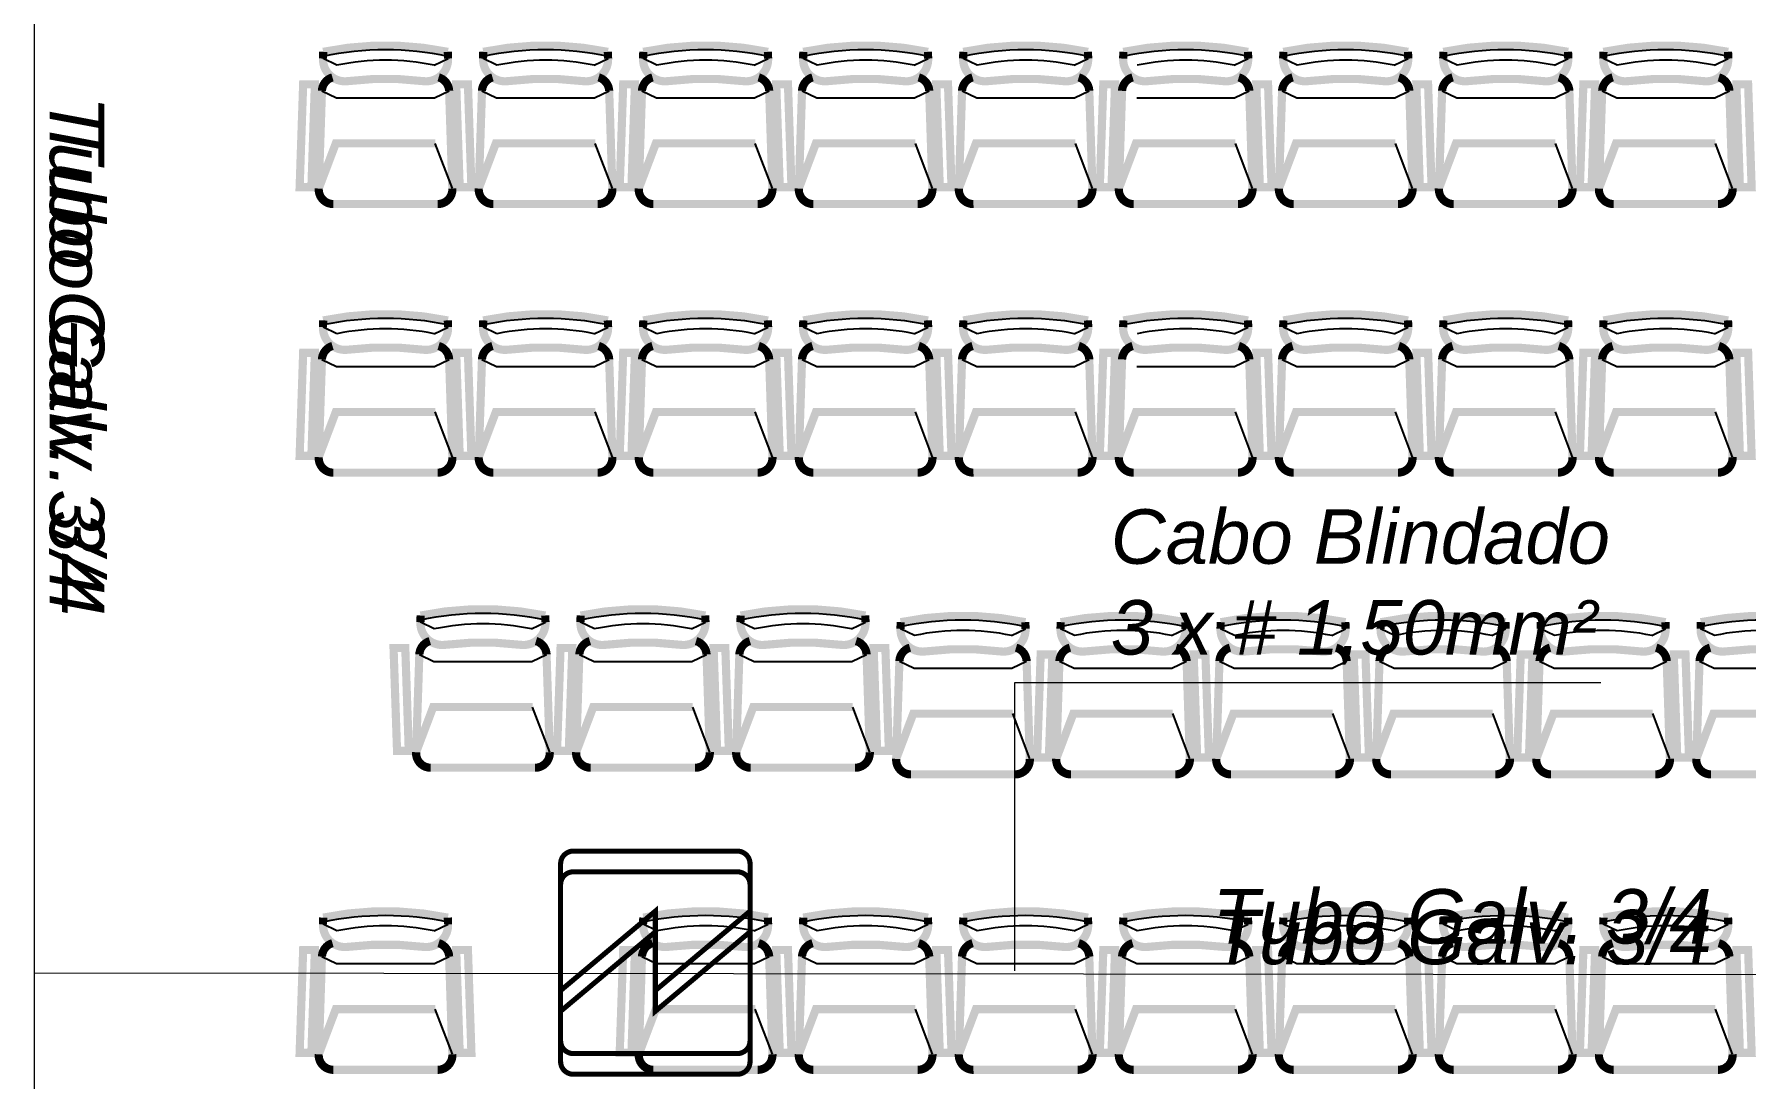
# Model space of a CAD drawing. Header units: metres. Extents: x -331 to 2982, y 362 to 2539.
# Drawn here: x 2819.83 to 2826.11, y 1308.96 to 1312.79 of the extents above; entities that cross this region are included whole.
import ezdxf

# ---------------------------------------------------------------- set-up
doc = ezdxf.new("R2010")
doc.units = ezdxf.units.M
for name, color, linetype in [('DET. FUMAÇA', 1, 'Continuous'), ('Div', 251, 'Continuous'), ('Pis', 251, 'Continuous')]:
    doc.layers.add(name, color=color, linetype=linetype)
doc.styles.get("Standard").update_dxf_attribs({"font": 'arial.ttf', "height": 0.3})

# ---------------------------------------------------------------- blocks, each defined once
blk = doc.blocks.new('Detector de fumaça')
at = {"layer": 'DET. FUMAÇA', "linetype": 'Continuous', "lineweight": 15, "const_width": 0.0187}
blk.add_lwpolyline([(774.5995, 539.8158), (775.2491, 539.8158, -0.414214), (775.2958, 539.769), (775.2958, 539.1669, -0.414214), (775.2491, 539.1202), (774.5995, 539.1202, -0.414214), (774.5527, 539.1669), (774.5527, 539.769, -0.414214)], format="xyb", close=True, dxfattribs=at)
blk.add_lwpolyline([(774.773, 539.8158), (775.0645, 539.468), (774.773, 539.468), (775.0645, 539.1202)], dxfattribs=at)
blk = doc.blocks.new('derw')
at = {"layer": 'Div', "color": 2, "linetype": 'Continuous', "lineweight": 15}
blk.add_lwpolyline([(814.419, 2191.5296), (814.419, 2192.5889), (816.5705, 2192.5889)], dxfattribs=at)
at = {"layer": 'Div', "color": 2, "linetype": 'Continuous', "lineweight": 15, "insert": (814.7715, 2193.2241), "char_height": 0.2, "attachment_point": 1}
blk.add_mtext_dynamic_manual_height_columns('{\\fArial|b0|i1|c0|p34;Cabo Blindado \\P3 x # 1,50mm²}', width=13.318804, gutter_width=2.5, heights=[0], dxfattribs=at)

msp = doc.modelspace()

# ---------------------------------------------------------------- linework, layer by layer
at = {"layer": 'Div', "color": 150, "linetype": 'Continuous', "lineweight": 0}
for p, q in [((2819.8266, 1315.2806), (2819.8266, 1301.0443)), ((2827.9086, 1309.3355), (2819.8266, 1309.3441))]:
    msp.add_line(p, q, dxfattribs=at)
at = {"layer": 'Pis'}
for p, q in [((2820.938, 1312.6762), (2820.8869, 1312.7007)), ((2821.295, 1312.6762), (2821.3461, 1312.7007)), ((2821.5256, 1312.6762), (2821.4745, 1312.7007)), ((2821.8825, 1312.6762), (2821.9337, 1312.7007)), ((2822.1132, 1312.6762), (2822.062, 1312.7007)), ((2822.4701, 1312.6762), (2822.5212, 1312.7007)), ((2822.7007, 1312.6762), (2822.6496, 1312.7007)), ((2823.0577, 1312.6762), (2823.1088, 1312.7007)), ((2823.2883, 1312.6762), (2823.2372, 1312.7007)), ((2823.6453, 1312.6762), (2823.6964, 1312.7007)), ((2824.2328, 1312.6762), (2824.2839, 1312.7007)), ((2824.4634, 1312.6762), (2824.4123, 1312.7007)), ((2824.8204, 1312.6762), (2824.8715, 1312.7007)), ((2825.051, 1312.6762), (2824.9999, 1312.7007)), ((2825.408, 1312.6762), (2825.4591, 1312.7007)), ((2825.6386, 1312.6762), (2825.5875, 1312.7007)), ((2825.9955, 1312.6762), (2826.0466, 1312.7007)), ((2820.883, 1312.5822), (2820.9368, 1312.5564)), ((2820.9368, 1312.5564), (2821.2962, 1312.5564)), ((2821.2962, 1312.5564), (2821.35, 1312.5822)), ((2821.4706, 1312.5822), (2821.5243, 1312.5564)), ((2821.5243, 1312.5564), (2821.8838, 1312.5564)), ((2821.8838, 1312.5564), (2821.9376, 1312.5822)), ((2822.0581, 1312.5822), (2822.1119, 1312.5564)), ((2822.1119, 1312.5564), (2822.4714, 1312.5564)), ((2822.4714, 1312.5564), (2822.5251, 1312.5822)), ((2822.6457, 1312.5822), (2822.6995, 1312.5564)), ((2822.6995, 1312.5564), (2823.059, 1312.5564)), ((2823.059, 1312.5564), (2823.1127, 1312.5822)), ((2823.2333, 1312.5822), (2823.287, 1312.5564)), ((2823.287, 1312.5564), (2823.6465, 1312.5564)), ((2823.6465, 1312.5564), (2823.7003, 1312.5822)), ((2823.8746, 1312.5564), (2824.2341, 1312.5564)), ((2824.2341, 1312.5564), (2824.2878, 1312.5822)), ((2824.4084, 1312.5822), (2824.4622, 1312.5564)), ((2824.4622, 1312.5564), (2824.8217, 1312.5564)), ((2824.8217, 1312.5564), (2824.8754, 1312.5822)), ((2824.996, 1312.5822), (2825.0497, 1312.5564)), ((2825.0497, 1312.5564), (2825.4092, 1312.5564)), ((2825.4092, 1312.5564), (2825.463, 1312.5822)), ((2825.5836, 1312.5822), (2825.6373, 1312.5564)), ((2825.6373, 1312.5564), (2825.9968, 1312.5564)), ((2825.9968, 1312.5564), (2826.0506, 1312.5822)), ((2821.3618, 1312.2235), (2821.299, 1312.3895)), ((2821.9494, 1312.2235), (2821.8866, 1312.3895)), ((2822.537, 1312.2235), (2822.4742, 1312.3895)), ((2823.1245, 1312.2235), (2823.0618, 1312.3895)), ((2823.7121, 1312.2235), (2823.6493, 1312.3895)), ((2824.2997, 1312.2235), (2824.2369, 1312.3895)), ((2824.8873, 1312.2235), (2824.8245, 1312.3895)), ((2825.4748, 1312.2235), (2825.412, 1312.3895)), ((2826.0624, 1312.2235), (2825.9996, 1312.3895)), ((2820.938, 1311.6903), (2820.8869, 1311.7149)), ((2821.295, 1311.6903), (2821.3461, 1311.7149)), ((2821.5256, 1311.6903), (2821.4745, 1311.7149)), ((2821.8825, 1311.6903), (2821.9337, 1311.7149)), ((2822.1132, 1311.6903), (2822.062, 1311.7149)), ((2822.4701, 1311.6903), (2822.5212, 1311.7149)), ((2822.7007, 1311.6903), (2822.6496, 1311.7149)), ((2823.0577, 1311.6903), (2823.1088, 1311.7149)), ((2823.2883, 1311.6903), (2823.2372, 1311.7149)), ((2823.6453, 1311.6903), (2823.6964, 1311.7149)), ((2824.2328, 1311.6903), (2824.2839, 1311.7149)), ((2824.4634, 1311.6903), (2824.4123, 1311.7149)), ((2824.8204, 1311.6903), (2824.8715, 1311.7149)), ((2825.051, 1311.6903), (2824.9999, 1311.7149)), ((2825.408, 1311.6903), (2825.4591, 1311.7149)), ((2825.6386, 1311.6903), (2825.5875, 1311.7149)), ((2825.9955, 1311.6903), (2826.0466, 1311.7149)), ((2820.883, 1311.5964), (2820.9368, 1311.5705)), ((2821.2962, 1311.5705), (2821.35, 1311.5964)), ((2821.4706, 1311.5964), (2821.5243, 1311.5705)), ((2821.8838, 1311.5705), (2821.9376, 1311.5964)), ((2822.0581, 1311.5964), (2822.1119, 1311.5705)), ((2822.4714, 1311.5705), (2822.5251, 1311.5964)), ((2822.6457, 1311.5964), (2822.6995, 1311.5705)), ((2823.059, 1311.5705), (2823.1127, 1311.5964)), ((2823.2333, 1311.5964), (2823.287, 1311.5705)), ((2823.6465, 1311.5705), (2823.7003, 1311.5964)), ((2824.2341, 1311.5705), (2824.2878, 1311.5964)), ((2824.4084, 1311.5964), (2824.4622, 1311.5705)), ((2824.8217, 1311.5705), (2824.8754, 1311.5964)), ((2824.996, 1311.5964), (2825.0497, 1311.5705)), ((2825.4092, 1311.5705), (2825.463, 1311.5964)), ((2825.5836, 1311.5964), (2825.6373, 1311.5705)), ((2825.9968, 1311.5705), (2826.0506, 1311.5964)), ((2820.9368, 1311.5705), (2821.2962, 1311.5705)), ((2821.5243, 1311.5705), (2821.8838, 1311.5705)), ((2822.1119, 1311.5705), (2822.4714, 1311.5705)), ((2822.6995, 1311.5705), (2823.059, 1311.5705)), ((2823.287, 1311.5705), (2823.6465, 1311.5705)), ((2823.8746, 1311.5705), (2824.2341, 1311.5705)), ((2824.4622, 1311.5705), (2824.8217, 1311.5705)), ((2825.0497, 1311.5705), (2825.4092, 1311.5705)), ((2825.6373, 1311.5705), (2825.9968, 1311.5705)), ((2821.3618, 1311.2376), (2821.299, 1311.4036)), ((2821.9494, 1311.2376), (2821.8866, 1311.4036)), ((2822.537, 1311.2376), (2822.4742, 1311.4036)), ((2823.1245, 1311.2376), (2823.0618, 1311.4036)), ((2823.7121, 1311.2376), (2823.6493, 1311.4036)), ((2824.2997, 1311.2376), (2824.2369, 1311.4036)), ((2824.8873, 1311.2376), (2824.8245, 1311.4036)), ((2825.4748, 1311.2376), (2825.412, 1311.4036)), ((2826.0624, 1311.2376), (2825.9996, 1311.4036)), ((2821.2956, 1310.6072), (2821.2445, 1310.6317)), ((2821.6525, 1310.6072), (2821.7037, 1310.6317)), ((2821.8832, 1310.6072), (2821.832, 1310.6317)), ((2822.2401, 1310.6072), (2822.2912, 1310.6317)), ((2822.4707, 1310.6072), (2822.4196, 1310.6317)), ((2822.8277, 1310.6072), (2822.8788, 1310.6317)), ((2823.0583, 1310.5828), (2823.0072, 1310.6074)), ((2823.4153, 1310.5828), (2823.4664, 1310.6074)), ((2823.6459, 1310.5828), (2823.5948, 1310.6074)), ((2824.0028, 1310.5828), (2824.0539, 1310.6074)), ((2824.2334, 1310.5828), (2824.1823, 1310.6074)), ((2824.5904, 1310.5828), (2824.6415, 1310.6074)), ((2824.821, 1310.5828), (2824.7699, 1310.6074)), ((2825.178, 1310.5828), (2825.2291, 1310.6074)), ((2825.4086, 1310.5828), (2825.3575, 1310.6074)), ((2825.7655, 1310.5828), (2825.8166, 1310.6074)), ((2825.9962, 1310.5828), (2825.945, 1310.6074)), ((2821.2406, 1310.5132), (2821.2943, 1310.4874)), ((2821.2943, 1310.4874), (2821.6538, 1310.4874)), ((2821.6538, 1310.4874), (2821.7076, 1310.5132)), ((2821.8281, 1310.5132), (2821.8819, 1310.4874)), ((2821.8819, 1310.4874), (2822.2414, 1310.4874)), ((2822.2414, 1310.4874), (2822.2951, 1310.5132)), ((2822.4157, 1310.5132), (2822.4695, 1310.4874)), ((2822.4695, 1310.4874), (2822.829, 1310.4874)), ((2822.829, 1310.4874), (2822.8827, 1310.5132)), ((2823.0033, 1310.4889), (2823.057, 1310.463)), ((2823.057, 1310.463), (2823.4165, 1310.463)), ((2823.4165, 1310.463), (2823.4703, 1310.4889)), ((2823.5908, 1310.4889), (2823.6446, 1310.463)), ((2823.6446, 1310.463), (2824.0041, 1310.463)), ((2824.0041, 1310.463), (2824.0578, 1310.4889)), ((2824.1784, 1310.4889), (2824.2322, 1310.463)), ((2824.2322, 1310.463), (2824.5917, 1310.463)), ((2824.5917, 1310.463), (2824.6454, 1310.4889)), ((2824.766, 1310.4889), (2824.8197, 1310.463)), ((2824.8197, 1310.463), (2825.1792, 1310.463)), ((2825.1792, 1310.463), (2825.233, 1310.4889)), ((2825.3536, 1310.4889), (2825.4073, 1310.463)), ((2825.4073, 1310.463), (2825.7668, 1310.463)), ((2825.7668, 1310.463), (2825.8206, 1310.4889)), ((2825.9411, 1310.4889), (2825.9949, 1310.463)), ((2825.9949, 1310.463), (2826.3544, 1310.463)), ((2821.7194, 1310.1545), (2821.6566, 1310.3205)), ((2822.307, 1310.1545), (2822.2442, 1310.3205)), ((2822.8945, 1310.1545), (2822.8318, 1310.3205)), ((2823.4821, 1310.1301), (2823.4193, 1310.2961)), ((2824.0697, 1310.1301), (2824.0069, 1310.2961)), ((2824.6573, 1310.1301), (2824.5945, 1310.2961)), ((2825.2448, 1310.1301), (2825.182, 1310.2961)), ((2825.8324, 1310.1301), (2825.7696, 1310.2961)), ((2820.938, 1309.4984), (2820.8869, 1309.523)), ((2821.295, 1309.4984), (2821.3461, 1309.523)), ((2822.1132, 1309.4984), (2822.062, 1309.523)), ((2822.4701, 1309.4984), (2822.5212, 1309.523)), ((2822.7007, 1309.4984), (2822.6496, 1309.523)), ((2823.0577, 1309.4984), (2823.1088, 1309.523)), ((2823.2883, 1309.4984), (2823.2372, 1309.523)), ((2823.6453, 1309.4984), (2823.6964, 1309.523)), ((2823.8759, 1309.4984), (2823.8248, 1309.523)), ((2824.2328, 1309.4984), (2824.2839, 1309.523)), ((2824.4634, 1309.4984), (2824.4123, 1309.523)), ((2824.8204, 1309.4984), (2824.8715, 1309.523)), ((2825.051, 1309.4984), (2824.9999, 1309.523)), ((2825.408, 1309.4984), (2825.4591, 1309.523)), ((2825.6386, 1309.4984), (2825.5875, 1309.523)), ((2825.9955, 1309.4984), (2826.0466, 1309.523)), ((2820.883, 1309.4044), (2820.9368, 1309.3786)), ((2821.2962, 1309.3786), (2821.35, 1309.4044)), ((2822.0581, 1309.4044), (2822.1119, 1309.3786)), ((2822.4714, 1309.3786), (2822.5251, 1309.4044)), ((2822.6457, 1309.4044), (2822.6995, 1309.3786)), ((2823.059, 1309.3786), (2823.1127, 1309.4044)), ((2823.2333, 1309.4044), (2823.287, 1309.3786)), ((2823.6465, 1309.3786), (2823.7003, 1309.4044)), ((2823.8208, 1309.4044), (2823.8746, 1309.3786)), ((2824.2341, 1309.3786), (2824.2878, 1309.4044)), ((2824.4084, 1309.4044), (2824.4622, 1309.3786)), ((2824.8217, 1309.3786), (2824.8754, 1309.4044)), ((2824.996, 1309.4044), (2825.0497, 1309.3786)), ((2825.4092, 1309.3786), (2825.463, 1309.4044)), ((2825.5836, 1309.4044), (2825.6373, 1309.3786)), ((2825.9968, 1309.3786), (2826.0506, 1309.4044)), ((2820.9368, 1309.3786), (2821.2962, 1309.3786)), ((2822.1119, 1309.3786), (2822.4714, 1309.3786)), ((2822.6995, 1309.3786), (2823.059, 1309.3786)), ((2823.287, 1309.3786), (2823.6465, 1309.3786)), ((2823.8746, 1309.3786), (2824.2341, 1309.3786)), ((2824.4622, 1309.3786), (2824.8217, 1309.3786)), ((2825.0497, 1309.3786), (2825.4092, 1309.3786)), ((2825.6373, 1309.3786), (2825.9968, 1309.3786)), ((2821.3618, 1309.0457), (2821.299, 1309.2117)), ((2822.537, 1309.0457), (2822.4742, 1309.2117)), ((2823.1245, 1309.0457), (2823.0618, 1309.2117)), ((2823.7121, 1309.0457), (2823.6493, 1309.2117)), ((2824.2997, 1309.0457), (2824.2369, 1309.2117)), ((2824.8873, 1309.0457), (2824.8245, 1309.2117)), ((2825.4748, 1309.0457), (2825.412, 1309.2117)), ((2826.0624, 1309.0457), (2825.9996, 1309.2117))]:
    msp.add_line(p, q, dxfattribs=at)
at = {"layer": 'Pis', "const_width": 0.03}
for points in [[(2821.3453, 1312.7254), (2821.3461, 1312.7007, -0.46106), (2821.2552, 1312.6178, 0.062207), (2820.9777, 1312.6178, -0.46106), (2820.8869, 1312.7007), (2820.8877, 1312.7254, -0.102212)], [(2821.9328, 1312.7254), (2821.9337, 1312.7007, -0.46106), (2821.8428, 1312.6178, 0.062207), (2821.5653, 1312.6178, -0.46106), (2821.4745, 1312.7007), (2821.4753, 1312.7254, -0.102212)], [(2822.5204, 1312.7254), (2822.5212, 1312.7007, -0.46106), (2822.4304, 1312.6178, 0.062207), (2822.1529, 1312.6178, -0.46106), (2822.062, 1312.7007), (2822.0629, 1312.7254, -0.102212)], [(2823.108, 1312.7254), (2823.1088, 1312.7007, -0.46106), (2823.018, 1312.6178, 0.062207), (2822.7405, 1312.6178, -0.46106), (2822.6496, 1312.7007), (2822.6504, 1312.7254, -0.102212)], [(2823.6955, 1312.7254), (2823.6964, 1312.7007, -0.46106), (2823.6055, 1312.6178, 0.062207), (2823.328, 1312.6178, -0.46106), (2823.2372, 1312.7007), (2823.238, 1312.7254, -0.102212)], [(2824.2831, 1312.7254), (2824.2839, 1312.7007, -0.46106), (2824.1931, 1312.6178, 0.062207), (2823.9156, 1312.6178, -0.46106), (2823.8248, 1312.7007), (2823.8256, 1312.7254, -0.102212)], [(2824.8707, 1312.7254), (2824.8715, 1312.7007, -0.46106), (2824.7807, 1312.6178, 0.062207), (2824.5032, 1312.6178, -0.46106), (2824.4123, 1312.7007), (2824.4131, 1312.7254, -0.102212)], [(2825.4583, 1312.7254), (2825.4591, 1312.7007, -0.46106), (2825.3682, 1312.6178, 0.062207), (2825.0907, 1312.6178, -0.46106), (2824.9999, 1312.7007), (2825.0007, 1312.7254, -0.102212)], [(2826.0458, 1312.7254), (2826.0466, 1312.7007, -0.46106), (2825.9558, 1312.6178, 0.062207), (2825.6783, 1312.6178, -0.46106), (2825.5875, 1312.7007), (2825.5883, 1312.7254, -0.102212)], [(2821.3453, 1311.7395), (2821.3461, 1311.7149, -0.46106), (2821.2552, 1311.632, 0.062207), (2820.9777, 1311.632, -0.46106), (2820.8869, 1311.7149), (2820.8877, 1311.7395, -0.102212)], [(2821.9328, 1311.7395), (2821.9337, 1311.7149, -0.46106), (2821.8428, 1311.632, 0.062207), (2821.5653, 1311.632, -0.46106), (2821.4745, 1311.7149), (2821.4753, 1311.7395, -0.102212)], [(2822.5204, 1311.7395), (2822.5212, 1311.7149, -0.46106), (2822.4304, 1311.632, 0.062207), (2822.1529, 1311.632, -0.46106), (2822.062, 1311.7149), (2822.0629, 1311.7395, -0.102212)], [(2823.108, 1311.7395), (2823.1088, 1311.7149, -0.46106), (2823.018, 1311.632, 0.062207), (2822.7405, 1311.632, -0.46106), (2822.6496, 1311.7149), (2822.6504, 1311.7395, -0.102212)], [(2823.6955, 1311.7395), (2823.6964, 1311.7149, -0.46106), (2823.6055, 1311.632, 0.062207), (2823.328, 1311.632, -0.46106), (2823.2372, 1311.7149), (2823.238, 1311.7395, -0.102212)], [(2824.2831, 1311.7395), (2824.2839, 1311.7149, -0.46106), (2824.1931, 1311.632, 0.062207), (2823.9156, 1311.632, -0.46106), (2823.8248, 1311.7149), (2823.8256, 1311.7395, -0.102212)], [(2824.8707, 1311.7395), (2824.8715, 1311.7149, -0.46106), (2824.7807, 1311.632, 0.062207), (2824.5032, 1311.632, -0.46106), (2824.4123, 1311.7149), (2824.4131, 1311.7395, -0.102212)], [(2825.4583, 1311.7395), (2825.4591, 1311.7149, -0.46106), (2825.3682, 1311.632, 0.062207), (2825.0907, 1311.632, -0.46106), (2824.9999, 1311.7149), (2825.0007, 1311.7395, -0.102212)], [(2826.0458, 1311.7395), (2826.0466, 1311.7149, -0.46106), (2825.9558, 1311.632, 0.062207), (2825.6783, 1311.632, -0.46106), (2825.5875, 1311.7149), (2825.5883, 1311.7395, -0.102212)], [(2821.7028, 1310.6564), (2821.7037, 1310.6317, -0.46106), (2821.6128, 1310.5488, 0.062207), (2821.3353, 1310.5488, -0.46106), (2821.2445, 1310.6317), (2821.2453, 1310.6564, -0.102212)], [(2822.2904, 1310.6564), (2822.2912, 1310.6317, -0.46106), (2822.2004, 1310.5488, 0.062207), (2821.9229, 1310.5488, -0.46106), (2821.832, 1310.6317), (2821.8329, 1310.6564, -0.102212)], [(2822.878, 1310.6564), (2822.8788, 1310.6317, -0.46106), (2822.788, 1310.5488, 0.062207), (2822.5105, 1310.5488, -0.46106), (2822.4196, 1310.6317), (2822.4204, 1310.6564, -0.102212)], [(2823.4655, 1310.632), (2823.4664, 1310.6074, -0.46106), (2823.3755, 1310.5245, 0.062207), (2823.098, 1310.5245, -0.46106), (2823.0072, 1310.6074), (2823.008, 1310.632, -0.102212)], [(2824.0531, 1310.632), (2824.0539, 1310.6074, -0.46106), (2823.9631, 1310.5245, 0.062207), (2823.6856, 1310.5245, -0.46106), (2823.5948, 1310.6074), (2823.5956, 1310.632, -0.102212)], [(2824.6407, 1310.632), (2824.6415, 1310.6074, -0.46106), (2824.5507, 1310.5245, 0.062207), (2824.2732, 1310.5245, -0.46106), (2824.1823, 1310.6074), (2824.1831, 1310.632, -0.102212)], [(2825.2283, 1310.632), (2825.2291, 1310.6074, -0.46106), (2825.1382, 1310.5245, 0.062207), (2824.8607, 1310.5245, -0.46106), (2824.7699, 1310.6074), (2824.7707, 1310.632, -0.102212)], [(2825.8158, 1310.632), (2825.8166, 1310.6074, -0.46106), (2825.7258, 1310.5245, 0.062207), (2825.4483, 1310.5245, -0.46106), (2825.3575, 1310.6074), (2825.3583, 1310.632, -0.102212)], [(2826.4034, 1310.632), (2826.4042, 1310.6074, -0.46106), (2826.3134, 1310.5245, 0.062207), (2826.0359, 1310.5245, -0.46106), (2825.945, 1310.6074), (2825.9459, 1310.632, -0.102212)], [(2821.3453, 1309.5476), (2821.3461, 1309.523, -0.46106), (2821.2552, 1309.4401, 0.062207), (2820.9777, 1309.4401, -0.46106), (2820.8869, 1309.523), (2820.8877, 1309.5476, -0.102212)], [(2822.5204, 1309.5476), (2822.5212, 1309.523, -0.46106), (2822.4304, 1309.4401, 0.062207), (2822.1529, 1309.4401, -0.46106), (2822.062, 1309.523), (2822.0629, 1309.5476, -0.102212)], [(2823.108, 1309.5476), (2823.1088, 1309.523, -0.46106), (2823.018, 1309.4401, 0.062207), (2822.7405, 1309.4401, -0.46106), (2822.6496, 1309.523), (2822.6504, 1309.5476, -0.102212)], [(2823.6955, 1309.5476), (2823.6964, 1309.523, -0.46106), (2823.6055, 1309.4401, 0.062207), (2823.328, 1309.4401, -0.46106), (2823.2372, 1309.523), (2823.238, 1309.5476, -0.102212)], [(2824.2831, 1309.5476), (2824.2839, 1309.523, -0.46106), (2824.1931, 1309.4401, 0.062207), (2823.9156, 1309.4401, -0.46106), (2823.8248, 1309.523), (2823.8256, 1309.5476, -0.102212)], [(2824.8707, 1309.5476), (2824.8715, 1309.523, -0.46106), (2824.7807, 1309.4401, 0.062207), (2824.5032, 1309.4401, -0.46106), (2824.4123, 1309.523), (2824.4131, 1309.5476, -0.102212)], [(2825.4583, 1309.5476), (2825.4591, 1309.523, -0.46106), (2825.3682, 1309.4401, 0.062207), (2825.0907, 1309.4401, -0.46106), (2824.9999, 1309.523), (2825.0007, 1309.5476, -0.102212)], [(2826.0458, 1309.5476), (2826.0466, 1309.523, -0.46106), (2825.9558, 1309.4401, 0.062207), (2825.6783, 1309.4401, -0.46106), (2825.5875, 1309.523), (2825.5883, 1309.5476, -0.102212)]]:
    msp.add_lwpolyline(points, format="xyb", close=True, dxfattribs=at)
for points in [[(2820.8011, 1312.2286), (2820.814, 1312.6063), (2820.8571, 1312.6063), (2820.8443, 1312.2286)], [(2821.4318, 1312.2286), (2821.419, 1312.6063), (2821.3759, 1312.6063), (2821.3887, 1312.2286)], [(2821.9763, 1312.2286), (2821.9891, 1312.6063), (2822.0323, 1312.6063), (2822.0194, 1312.2286)], [(2821.9763, 1312.2286), (2821.9891, 1312.6063), (2822.0323, 1312.6063), (2822.0194, 1312.2286)], [(2822.607, 1312.2286), (2822.5941, 1312.6063), (2822.551, 1312.6063), (2822.5639, 1312.2286)], [(2823.1946, 1312.2286), (2823.1817, 1312.6063), (2823.1386, 1312.6063), (2823.1514, 1312.2286)], [(2823.739, 1312.2286), (2823.7519, 1312.6063), (2823.795, 1312.6063), (2823.7821, 1312.2286)], [(2823.739, 1312.2286), (2823.7519, 1312.6063), (2823.795, 1312.6063), (2823.7821, 1312.2286)], [(2824.3697, 1312.2286), (2824.3568, 1312.6063), (2824.3137, 1312.6063), (2824.3266, 1312.2286)], [(2824.9573, 1312.2286), (2824.9444, 1312.6063), (2824.9013, 1312.6063), (2824.9141, 1312.2286)], [(2825.5017, 1312.2286), (2825.5146, 1312.6063), (2825.5577, 1312.6063), (2825.5448, 1312.2286)], [(2825.5017, 1312.2286), (2825.5146, 1312.6063), (2825.5577, 1312.6063), (2825.5448, 1312.2286)], [(2826.1324, 1312.2286), (2826.1195, 1312.6063), (2826.0764, 1312.6063), (2826.0893, 1312.2286)], [(2820.8011, 1311.2428), (2820.814, 1311.6204), (2820.8571, 1311.6204), (2820.8443, 1311.2428)], [(2821.4318, 1311.2428), (2821.419, 1311.6204), (2821.3759, 1311.6204), (2821.3887, 1311.2428)], [(2821.9763, 1311.2428), (2821.9891, 1311.6204), (2822.0323, 1311.6204), (2822.0194, 1311.2428)], [(2821.9763, 1311.2428), (2821.9891, 1311.6204), (2822.0323, 1311.6204), (2822.0194, 1311.2428)], [(2822.607, 1311.2428), (2822.5941, 1311.6204), (2822.551, 1311.6204), (2822.5639, 1311.2428)], [(2823.1946, 1311.2428), (2823.1817, 1311.6204), (2823.1386, 1311.6204), (2823.1514, 1311.2428)], [(2823.739, 1311.2428), (2823.7519, 1311.6204), (2823.795, 1311.6204), (2823.7821, 1311.2428)], [(2823.739, 1311.2428), (2823.7519, 1311.6204), (2823.795, 1311.6204), (2823.7821, 1311.2428)], [(2824.3697, 1311.2428), (2824.3568, 1311.6204), (2824.3137, 1311.6204), (2824.3266, 1311.2428)], [(2824.9573, 1311.2428), (2824.9444, 1311.6204), (2824.9013, 1311.6204), (2824.9141, 1311.2428)], [(2825.5017, 1311.2428), (2825.5146, 1311.6204), (2825.5577, 1311.6204), (2825.5448, 1311.2428)], [(2825.5017, 1311.2428), (2825.5146, 1311.6204), (2825.5577, 1311.6204), (2825.5448, 1311.2428)], [(2826.1324, 1311.2428), (2826.1195, 1311.6204), (2826.0764, 1311.6204), (2826.0893, 1311.2428)], [(2821.2018, 1310.1597), (2821.189, 1310.5373), (2821.1459, 1310.5373), (2821.1587, 1310.1597)], [(2821.7463, 1310.1597), (2821.7591, 1310.5373), (2821.8023, 1310.5373), (2821.7894, 1310.1597)], [(2821.7463, 1310.1597), (2821.7591, 1310.5373), (2821.8023, 1310.5373), (2821.7894, 1310.1597)], [(2822.377, 1310.1597), (2822.3641, 1310.5373), (2822.321, 1310.5373), (2822.3339, 1310.1597)], [(2822.9646, 1310.1597), (2822.9517, 1310.5373), (2822.9086, 1310.5373), (2822.9214, 1310.1597)], [(2823.509, 1310.1353), (2823.5219, 1310.513), (2823.565, 1310.513), (2823.5521, 1310.1353)], [(2823.509, 1310.1353), (2823.5219, 1310.513), (2823.565, 1310.513), (2823.5521, 1310.1353)], [(2824.1397, 1310.1353), (2824.1268, 1310.513), (2824.0837, 1310.513), (2824.0966, 1310.1353)], [(2824.7273, 1310.1353), (2824.7144, 1310.513), (2824.6713, 1310.513), (2824.6841, 1310.1353)], [(2825.2717, 1310.1353), (2825.2846, 1310.513), (2825.3277, 1310.513), (2825.3148, 1310.1353)], [(2825.2717, 1310.1353), (2825.2846, 1310.513), (2825.3277, 1310.513), (2825.3148, 1310.1353)], [(2825.9024, 1310.1353), (2825.8895, 1310.513), (2825.8464, 1310.513), (2825.8593, 1310.1353)], [(2820.8011, 1309.0509), (2820.814, 1309.4285), (2820.8571, 1309.4285), (2820.8443, 1309.0509)], [(2821.4318, 1309.0509), (2821.419, 1309.4285), (2821.3759, 1309.4285), (2821.3887, 1309.0509)], [(2821.9763, 1309.0509), (2821.9891, 1309.4285), (2822.0323, 1309.4285), (2822.0194, 1309.0509)], [(2821.9763, 1309.0509), (2821.9891, 1309.4285), (2822.0323, 1309.4285), (2822.0194, 1309.0509)], [(2822.607, 1309.0509), (2822.5941, 1309.4285), (2822.551, 1309.4285), (2822.5639, 1309.0509)], [(2823.1946, 1309.0509), (2823.1817, 1309.4285), (2823.1386, 1309.4285), (2823.1514, 1309.0509)], [(2823.739, 1309.0509), (2823.7519, 1309.4285), (2823.795, 1309.4285), (2823.7821, 1309.0509)], [(2823.739, 1309.0509), (2823.7519, 1309.4285), (2823.795, 1309.4285), (2823.7821, 1309.0509)], [(2824.3697, 1309.0509), (2824.3568, 1309.4285), (2824.3137, 1309.4285), (2824.3266, 1309.0509)], [(2824.9573, 1309.0509), (2824.9444, 1309.4285), (2824.9013, 1309.4285), (2824.9141, 1309.0509)], [(2825.5017, 1309.0509), (2825.5146, 1309.4285), (2825.5577, 1309.4285), (2825.5448, 1309.0509)], [(2825.5017, 1309.0509), (2825.5146, 1309.4285), (2825.5577, 1309.4285), (2825.5448, 1309.0509)], [(2826.1324, 1309.0509), (2826.1195, 1309.4285), (2826.0764, 1309.4285), (2826.0893, 1309.0509)]]:
    msp.add_lwpolyline(points, close=True, dxfattribs=at)
for points in [[(2820.9216, 1312.6316, 0.320836), (2820.883, 1312.5822), (2820.8712, 1312.2235, 0.430564), (2820.925, 1312.1666), (2821.308, 1312.1666, 0.430564), (2821.3618, 1312.2235), (2821.35, 1312.5822, 0.320836), (2821.3114, 1312.6316)], [(2821.5092, 1312.6316, 0.320836), (2821.4706, 1312.5822), (2821.4587, 1312.2235, 0.430564), (2821.5125, 1312.1666), (2821.8956, 1312.1666, 0.430564), (2821.9494, 1312.2235), (2821.9376, 1312.5822, 0.320836), (2821.8989, 1312.6316)], [(2822.0968, 1312.6316, 0.320836), (2822.0581, 1312.5822), (2822.0463, 1312.2235, 0.430564), (2822.1001, 1312.1666), (2822.4832, 1312.1666, 0.430564), (2822.537, 1312.2235), (2822.5251, 1312.5822, 0.320836), (2822.4865, 1312.6316)], [(2822.6843, 1312.6316, 0.320836), (2822.6457, 1312.5822), (2822.6339, 1312.2235, 0.430564), (2822.6877, 1312.1666), (2823.0707, 1312.1666, 0.430564), (2823.1245, 1312.2235), (2823.1127, 1312.5822, 0.320836), (2823.0741, 1312.6316)], [(2823.2719, 1312.6316, 0.320836), (2823.2333, 1312.5822), (2823.2214, 1312.2235, 0.430564), (2823.2753, 1312.1666), (2823.6583, 1312.1666, 0.430564), (2823.7121, 1312.2235), (2823.7003, 1312.5822, 0.320836), (2823.6616, 1312.6316)], [(2823.8595, 1312.6316, 0.320836), (2823.8208, 1312.5822), (2823.809, 1312.2235, 0.430564), (2823.8628, 1312.1666), (2824.2459, 1312.1666, 0.430564), (2824.2997, 1312.2235), (2824.2878, 1312.5822, 0.320836), (2824.2492, 1312.6316)], [(2824.4471, 1312.6316, 0.320836), (2824.4084, 1312.5822), (2824.3966, 1312.2235, 0.430564), (2824.4504, 1312.1666), (2824.8334, 1312.1666, 0.430564), (2824.8873, 1312.2235), (2824.8754, 1312.5822, 0.320836), (2824.8368, 1312.6316)], [(2825.0346, 1312.6316, 0.320836), (2824.996, 1312.5822), (2824.9841, 1312.2235, 0.430564), (2825.038, 1312.1666), (2825.421, 1312.1666, 0.430564), (2825.4748, 1312.2235), (2825.463, 1312.5822, 0.320836), (2825.4243, 1312.6316)], [(2825.6222, 1312.6316, 0.320836), (2825.5836, 1312.5822), (2825.5717, 1312.2235, 0.430564), (2825.6255, 1312.1666), (2826.0086, 1312.1666, 0.430564), (2826.0624, 1312.2235), (2826.0506, 1312.5822, 0.320836), (2826.0119, 1312.6316)], [(2820.9216, 1311.6458, 0.320836), (2820.883, 1311.5964), (2820.8712, 1311.2376, 0.430564), (2820.925, 1311.1807), (2821.308, 1311.1807, 0.430564), (2821.3618, 1311.2376), (2821.35, 1311.5964, 0.320836), (2821.3114, 1311.6458)], [(2821.5092, 1311.6458, 0.320836), (2821.4706, 1311.5964), (2821.4587, 1311.2376, 0.430564), (2821.5125, 1311.1807), (2821.8956, 1311.1807, 0.430564), (2821.9494, 1311.2376), (2821.9376, 1311.5964, 0.320836), (2821.8989, 1311.6458)], [(2822.0968, 1311.6458, 0.320836), (2822.0581, 1311.5964), (2822.0463, 1311.2376, 0.430564), (2822.1001, 1311.1807), (2822.4832, 1311.1807, 0.430564), (2822.537, 1311.2376), (2822.5251, 1311.5964, 0.320836), (2822.4865, 1311.6458)], [(2822.6843, 1311.6458, 0.320836), (2822.6457, 1311.5964), (2822.6339, 1311.2376, 0.430564), (2822.6877, 1311.1807), (2823.0707, 1311.1807, 0.430564), (2823.1245, 1311.2376), (2823.1127, 1311.5964, 0.320836), (2823.0741, 1311.6458)], [(2823.2719, 1311.6458, 0.320836), (2823.2333, 1311.5964), (2823.2214, 1311.2376, 0.430564), (2823.2753, 1311.1807), (2823.6583, 1311.1807, 0.430564), (2823.7121, 1311.2376), (2823.7003, 1311.5964, 0.320836), (2823.6616, 1311.6458)], [(2823.8595, 1311.6458, 0.320836), (2823.8208, 1311.5964), (2823.809, 1311.2376, 0.430564), (2823.8628, 1311.1807), (2824.2459, 1311.1807, 0.430564), (2824.2997, 1311.2376), (2824.2878, 1311.5964, 0.320836), (2824.2492, 1311.6458)], [(2824.4471, 1311.6458, 0.320836), (2824.4084, 1311.5964), (2824.3966, 1311.2376, 0.430564), (2824.4504, 1311.1807), (2824.8334, 1311.1807, 0.430564), (2824.8873, 1311.2376), (2824.8754, 1311.5964, 0.320836), (2824.8368, 1311.6458)], [(2825.0346, 1311.6458, 0.320836), (2824.996, 1311.5964), (2824.9841, 1311.2376, 0.430564), (2825.038, 1311.1807), (2825.421, 1311.1807, 0.430564), (2825.4748, 1311.2376), (2825.463, 1311.5964, 0.320836), (2825.4243, 1311.6458)], [(2825.6222, 1311.6458, 0.320836), (2825.5836, 1311.5964), (2825.5717, 1311.2376, 0.430564), (2825.6255, 1311.1807), (2826.0086, 1311.1807, 0.430564), (2826.0624, 1311.2376), (2826.0506, 1311.5964, 0.320836), (2826.0119, 1311.6458)], [(2821.2792, 1310.5626, 0.320836), (2821.2406, 1310.5132), (2821.2287, 1310.1545, 0.430564), (2821.2825, 1310.0976), (2821.6656, 1310.0976, 0.430564), (2821.7194, 1310.1545), (2821.7076, 1310.5132, 0.320836), (2821.6689, 1310.5626)], [(2821.8668, 1310.5626, 0.320836), (2821.8281, 1310.5132), (2821.8163, 1310.1545, 0.430564), (2821.8701, 1310.0976), (2822.2532, 1310.0976, 0.430564), (2822.307, 1310.1545), (2822.2951, 1310.5132, 0.320836), (2822.2565, 1310.5626)], [(2822.4543, 1310.5626, 0.320836), (2822.4157, 1310.5132), (2822.4039, 1310.1545, 0.430564), (2822.4577, 1310.0976), (2822.8407, 1310.0976, 0.430564), (2822.8945, 1310.1545), (2822.8827, 1310.5132, 0.320836), (2822.8441, 1310.5626)], [(2823.0419, 1310.5383, 0.320836), (2823.0033, 1310.4889), (2822.9914, 1310.1301, 0.430564), (2823.0453, 1310.0732), (2823.4283, 1310.0732, 0.430564), (2823.4821, 1310.1301), (2823.4703, 1310.4889, 0.320836), (2823.4316, 1310.5383)], [(2823.6295, 1310.5383, 0.320836), (2823.5908, 1310.4889), (2823.579, 1310.1301, 0.430564), (2823.6328, 1310.0732), (2824.0159, 1310.0732, 0.430564), (2824.0697, 1310.1301), (2824.0578, 1310.4889, 0.320836), (2824.0192, 1310.5383)], [(2824.2171, 1310.5383, 0.320836), (2824.1784, 1310.4889), (2824.1666, 1310.1301, 0.430564), (2824.2204, 1310.0732), (2824.6034, 1310.0732, 0.430564), (2824.6573, 1310.1301), (2824.6454, 1310.4889, 0.320836), (2824.6068, 1310.5383)], [(2824.8046, 1310.5383, 0.320836), (2824.766, 1310.4889), (2824.7541, 1310.1301, 0.430564), (2824.808, 1310.0732), (2825.191, 1310.0732, 0.430564), (2825.2448, 1310.1301), (2825.233, 1310.4889, 0.320836), (2825.1943, 1310.5383)], [(2825.3922, 1310.5383, 0.320836), (2825.3536, 1310.4889), (2825.3417, 1310.1301, 0.430564), (2825.3955, 1310.0732), (2825.7786, 1310.0732, 0.430564), (2825.8324, 1310.1301), (2825.8206, 1310.4889, 0.320836), (2825.7819, 1310.5383)], [(2825.9798, 1310.5383, 0.320836), (2825.9411, 1310.4889), (2825.9293, 1310.1301, 0.430564), (2825.9831, 1310.0732), (2826.3661, 1310.0732, 0.430564), (2826.42, 1310.1301), (2826.4081, 1310.4889, 0.320836), (2826.3695, 1310.5383)], [(2820.9216, 1309.4538, 0.320836), (2820.883, 1309.4044), (2820.8712, 1309.0457, 0.430564), (2820.925, 1308.9888), (2821.308, 1308.9888, 0.430564), (2821.3618, 1309.0457), (2821.35, 1309.4044, 0.320836), (2821.3114, 1309.4538)], [(2822.0968, 1309.4538, 0.320836), (2822.0581, 1309.4044), (2822.0463, 1309.0457, 0.430564), (2822.1001, 1308.9888), (2822.4832, 1308.9888, 0.430564), (2822.537, 1309.0457), (2822.5251, 1309.4044, 0.320836), (2822.4865, 1309.4538)], [(2822.6843, 1309.4538, 0.320836), (2822.6457, 1309.4044), (2822.6339, 1309.0457, 0.430564), (2822.6877, 1308.9888), (2823.0707, 1308.9888, 0.430564), (2823.1245, 1309.0457), (2823.1127, 1309.4044, 0.320836), (2823.0741, 1309.4538)], [(2823.2719, 1309.4538, 0.320836), (2823.2333, 1309.4044), (2823.2214, 1309.0457, 0.430564), (2823.2753, 1308.9888), (2823.6583, 1308.9888, 0.430564), (2823.7121, 1309.0457), (2823.7003, 1309.4044, 0.320836), (2823.6616, 1309.4538)], [(2823.8595, 1309.4538, 0.320836), (2823.8208, 1309.4044), (2823.809, 1309.0457, 0.430564), (2823.8628, 1308.9888), (2824.2459, 1308.9888, 0.430564), (2824.2997, 1309.0457), (2824.2878, 1309.4044, 0.320836), (2824.2492, 1309.4538)], [(2824.4471, 1309.4538, 0.320836), (2824.4084, 1309.4044), (2824.3966, 1309.0457, 0.430564), (2824.4504, 1308.9888), (2824.8334, 1308.9888, 0.430564), (2824.8873, 1309.0457), (2824.8754, 1309.4044, 0.320836), (2824.8368, 1309.4538)], [(2825.0346, 1309.4538, 0.320836), (2824.996, 1309.4044), (2824.9841, 1309.0457, 0.430564), (2825.038, 1308.9888), (2825.421, 1308.9888, 0.430564), (2825.4748, 1309.0457), (2825.463, 1309.4044, 0.320836), (2825.4243, 1309.4538)], [(2825.6222, 1309.4538, 0.320836), (2825.5836, 1309.4044), (2825.5717, 1309.0457, 0.430564), (2825.6255, 1308.9888), (2826.0086, 1308.9888, 0.430564), (2826.0624, 1309.0457), (2826.0506, 1309.4044, 0.320836), (2826.0119, 1309.4538)]]:
    msp.add_lwpolyline(points, format="xyb", dxfattribs=at)
for points in [[(2820.8712, 1312.2235), (2820.9339, 1312.3895), (2821.299, 1312.3895)], [(2821.4587, 1312.2235), (2821.5215, 1312.3895), (2821.8866, 1312.3895)], [(2822.0463, 1312.2235), (2822.1091, 1312.3895), (2822.4742, 1312.3895)], [(2822.6339, 1312.2235), (2822.6967, 1312.3895), (2823.0618, 1312.3895)], [(2823.2214, 1312.2235), (2823.2842, 1312.3895), (2823.6493, 1312.3895)], [(2823.809, 1312.2235), (2823.8718, 1312.3895), (2824.2369, 1312.3895)], [(2824.3966, 1312.2235), (2824.4594, 1312.3895), (2824.8245, 1312.3895)], [(2824.9841, 1312.2235), (2825.0469, 1312.3895), (2825.412, 1312.3895)], [(2825.5717, 1312.2235), (2825.6345, 1312.3895), (2825.9996, 1312.3895)], [(2820.8712, 1311.2376), (2820.9339, 1311.4036), (2821.299, 1311.4036)], [(2821.4587, 1311.2376), (2821.5215, 1311.4036), (2821.8866, 1311.4036)], [(2822.0463, 1311.2376), (2822.1091, 1311.4036), (2822.4742, 1311.4036)], [(2822.6339, 1311.2376), (2822.6967, 1311.4036), (2823.0618, 1311.4036)], [(2823.2214, 1311.2376), (2823.2842, 1311.4036), (2823.6493, 1311.4036)], [(2823.809, 1311.2376), (2823.8718, 1311.4036), (2824.2369, 1311.4036)], [(2824.3966, 1311.2376), (2824.4594, 1311.4036), (2824.8245, 1311.4036)], [(2824.9841, 1311.2376), (2825.0469, 1311.4036), (2825.412, 1311.4036)], [(2825.5717, 1311.2376), (2825.6345, 1311.4036), (2825.9996, 1311.4036)], [(2821.2287, 1310.1545), (2821.2915, 1310.3205), (2821.6566, 1310.3205)], [(2821.8163, 1310.1545), (2821.8791, 1310.3205), (2822.2442, 1310.3205)], [(2822.4039, 1310.1545), (2822.4667, 1310.3205), (2822.8318, 1310.3205)], [(2822.9914, 1310.1301), (2823.0542, 1310.2961), (2823.4193, 1310.2961)], [(2823.579, 1310.1301), (2823.6418, 1310.2961), (2824.0069, 1310.2961)], [(2824.1666, 1310.1301), (2824.2294, 1310.2961), (2824.5945, 1310.2961)], [(2824.7541, 1310.1301), (2824.8169, 1310.2961), (2825.182, 1310.2961)], [(2825.3417, 1310.1301), (2825.4045, 1310.2961), (2825.7696, 1310.2961)], [(2825.9293, 1310.1301), (2825.9921, 1310.2961), (2826.3572, 1310.2961)], [(2820.8712, 1309.0457), (2820.9339, 1309.2117), (2821.299, 1309.2117)], [(2822.0463, 1309.0457), (2822.1091, 1309.2117), (2822.4742, 1309.2117)], [(2822.6339, 1309.0457), (2822.6967, 1309.2117), (2823.0618, 1309.2117)], [(2823.2214, 1309.0457), (2823.2842, 1309.2117), (2823.6493, 1309.2117)], [(2823.809, 1309.0457), (2823.8718, 1309.2117), (2824.2369, 1309.2117)], [(2824.3966, 1309.0457), (2824.4594, 1309.2117), (2824.8245, 1309.2117)], [(2824.9841, 1309.0457), (2825.0469, 1309.2117), (2825.412, 1309.2117)], [(2825.5717, 1309.0457), (2825.6345, 1309.2117), (2825.9996, 1309.2117)]]:
    msp.add_lwpolyline(points, dxfattribs=at)
at = {"layer": 'Pis'}
for centre, radius, start, end in [((2821.1165, 1311.6217), 1.1109, 78.08873, 101.9159), ((2821.7041, 1311.6217), 1.1109, 78.08873, 101.9159), ((2822.2917, 1311.6217), 1.1109, 78.08873, 101.9159), ((2822.8793, 1311.6217), 1.1109, 78.08873, 101.9159), ((2823.4668, 1311.6217), 1.1109, 78.08873, 101.9159), ((2824.0544, 1311.6217), 1.1109, 78.08873, 101.9159), ((2824.642, 1311.6217), 1.1109, 78.08873, 101.9159), ((2825.2295, 1311.6217), 1.1109, 78.08873, 101.9159), ((2825.8171, 1311.6217), 1.1109, 78.08873, 101.9159), ((2821.1165, 1311.8335), 0.8614, 78.04144, 101.95856), ((2821.7041, 1311.8335), 0.8614, 78.04144, 101.95856), ((2822.2916, 1311.8335), 0.8614, 78.04144, 101.95856), ((2822.8792, 1311.8335), 0.8614, 78.04144, 101.95856), ((2823.4668, 1311.8335), 0.8614, 78.04144, 101.95856), ((2824.0543, 1311.8335), 0.8614, 78.04144, 101.95856), ((2824.6419, 1311.8335), 0.8614, 78.04144, 101.95856), ((2825.2295, 1311.8335), 0.8614, 78.04144, 101.95856), ((2825.8171, 1311.8335), 0.8614, 78.04144, 101.95856), ((2821.1165, 1310.6359), 1.1109, 78.08873, 101.9159), ((2821.7041, 1310.6359), 1.1109, 78.08873, 101.9159), ((2822.2917, 1310.6359), 1.1109, 78.08873, 101.9159), ((2822.8793, 1310.6359), 1.1109, 78.08873, 101.9159), ((2823.4668, 1310.6359), 1.1109, 78.08873, 101.9159), ((2824.0544, 1310.6359), 1.1109, 78.08873, 101.9159), ((2824.642, 1310.6359), 1.1109, 78.08873, 101.9159), ((2825.2295, 1310.6359), 1.1109, 78.08873, 101.9159), ((2825.8171, 1310.6359), 1.1109, 78.08873, 101.9159), ((2821.1165, 1310.8476), 0.8614, 78.04144, 101.95856), ((2821.7041, 1310.8476), 0.8614, 78.04144, 101.95856), ((2822.2916, 1310.8476), 0.8614, 78.04144, 101.95856), ((2822.8792, 1310.8476), 0.8614, 78.04144, 101.95856), ((2823.4668, 1310.8476), 0.8614, 78.04144, 101.95856), ((2824.0543, 1310.8476), 0.8614, 78.04144, 101.95856), ((2824.6419, 1310.8476), 0.8614, 78.04144, 101.95856), ((2825.2295, 1310.8476), 0.8614, 78.04144, 101.95856), ((2825.8171, 1310.8476), 0.8614, 78.04144, 101.95856), ((2821.4741, 1309.5527), 1.1109, 78.08873, 101.9159), ((2822.0617, 1309.5527), 1.1109, 78.08873, 101.9159), ((2822.6493, 1309.5527), 1.1109, 78.08873, 101.9159), ((2821.4741, 1309.7645), 0.8614, 78.04144, 101.95856), ((2822.0616, 1309.7645), 0.8614, 78.04144, 101.95856), ((2822.6492, 1309.7645), 0.8614, 78.04144, 101.95856), ((2823.2368, 1309.5284), 1.1109, 78.08873, 101.9159), ((2823.2368, 1309.7402), 0.8614, 78.04144, 101.95856), ((2823.8244, 1309.5284), 1.1109, 78.08873, 101.9159), ((2823.8243, 1309.7402), 0.8614, 78.04144, 101.95856), ((2824.412, 1309.5284), 1.1109, 78.08873, 101.9159), ((2824.4119, 1309.7402), 0.8614, 78.04144, 101.95856), ((2824.9995, 1309.5284), 1.1109, 78.08873, 101.9159), ((2824.9995, 1309.7402), 0.8614, 78.04144, 101.95856), ((2825.5871, 1309.5284), 1.1109, 78.08873, 101.9159), ((2825.5871, 1309.7402), 0.8614, 78.04144, 101.95856), ((2826.1747, 1309.5284), 1.1109, 78.08873, 101.9159), ((2826.1746, 1309.7402), 0.8614, 78.04144, 101.95856), ((2821.1165, 1308.4439), 1.1109, 78.08873, 101.9159), ((2821.1165, 1308.6557), 0.8614, 78.04144, 101.95856), ((2822.2917, 1308.4439), 1.1109, 78.08873, 101.9159), ((2822.2916, 1308.6557), 0.8614, 78.04144, 101.95856), ((2822.8793, 1308.4439), 1.1109, 78.08873, 101.9159), ((2822.8792, 1308.6557), 0.8614, 78.04144, 101.95856), ((2823.4668, 1308.4439), 1.1109, 78.08873, 101.9159), ((2823.4668, 1308.6557), 0.8614, 78.04144, 101.95856), ((2824.0544, 1308.4439), 1.1109, 78.08873, 101.9159), ((2824.0543, 1308.6557), 0.8614, 78.04144, 101.95856), ((2824.642, 1308.4439), 1.1109, 78.08873, 101.9159), ((2824.6419, 1308.6557), 0.8614, 78.04144, 101.95856), ((2825.2295, 1308.4439), 1.1109, 78.08873, 101.9159), ((2825.2295, 1308.6557), 0.8614, 78.04144, 101.95856), ((2825.8171, 1308.4439), 1.1109, 78.08873, 101.9159), ((2825.8171, 1308.6557), 0.8614, 78.04144, 101.95856)]:
    msp.add_arc(centre, radius, start, end, dxfattribs=at)

# ---------------------------------------------------------------- block references
at = {"layer": 'DET. FUMAÇA', "linetype": 'Continuous', "lineweight": 0, "rotation": 270}
for p in [(2282.6391, 2084.3443), (2282.6391, 2084.2683)]:
    msp.add_blockref('Detector de fumaça', p, dxfattribs=at)
at = {"layer": 'Div', "color": 150, "linetype": 'Continuous', "lineweight": 15}
msp.add_blockref('derw', (2009.0079, -882.1778), dxfattribs=at)

# ---------------------------------------------------------------- texts
at = {"layer": 'Div', "color": 2, "linetype": 'Continuous', "lineweight": 0, "char_height": 0.2, "attachment_point": 1, "rotation": 270}
for insert in [(2820.0837, 1312.5633), (2820.0837, 1312.4873)]:
    msp.add_mtext_dynamic_manual_height_columns('{\\fArial|b0|i1|c0|p34;Tubo Galv. 3/4 }', width=13.318804, gutter_width=2.5, heights=[0], dxfattribs=dict(at, insert=insert))
at = {"layer": 'Div', "color": 2, "linetype": 'Continuous', "lineweight": 0, "char_height": 0.2, "attachment_point": 1}
for insert in [(2824.1534, 1309.6521), (2824.1534, 1309.5761)]:
    msp.add_mtext_dynamic_manual_height_columns('{\\fArial|b0|i1|c0|p34;Tubo Galv. 3/4 }', width=13.318804, gutter_width=2.5, heights=[0], dxfattribs=dict(at, insert=insert))

doc.saveas('drawing.dxf')
